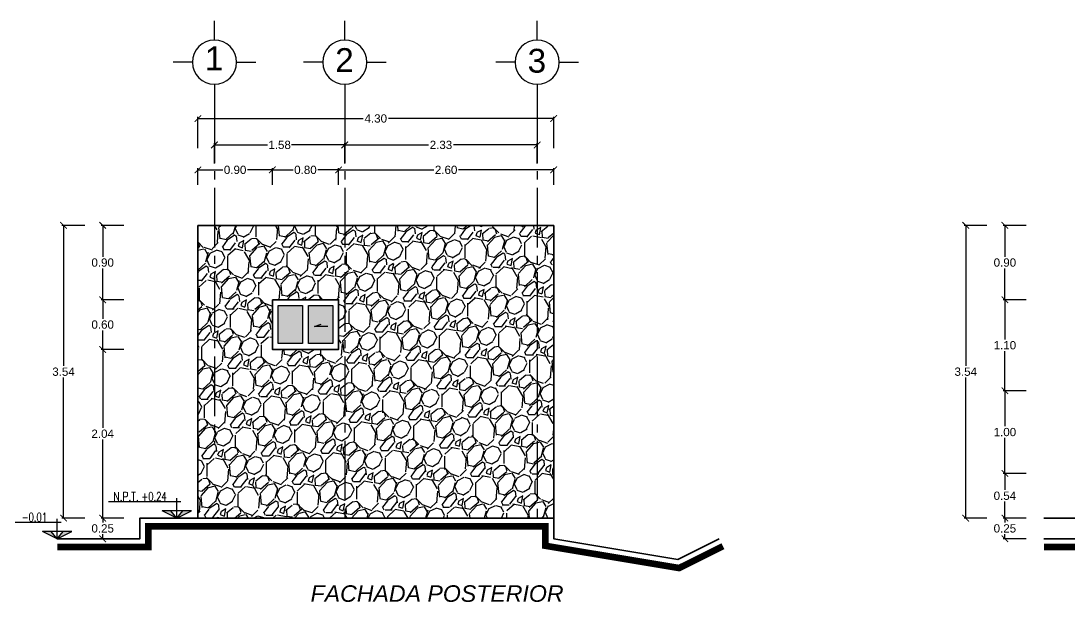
# Model space of a CAD drawing. Header units: millimetres. Extents: x 525387 to 527545, y 2235066 to 2235448.
# Drawn here: x 525721.91 to 525734.58, y 2235188.28 to 2235195.3 of the extents above; entities that cross this region are included whole.
import ezdxf
from ezdxf.enums import TextEntityAlignment as Align

# ---------------------------------------------------------------- set-up
doc = ezdxf.new("R2010")
doc.units = ezdxf.units.MM
doc.linetypes.add('ACAD_ISO04W100', pattern=[30, 24, -3, 0, -3])
for name, color, linetype in [('COTAS', 2, 'Continuous'), ('EJES', 1, 'Continuous'), ('pie de plano', 7, 'Continuous'), ('Texto', 7, 'Continuous'), ('ventanas', 3, 'Continuous')]:
    doc.layers.add(name, color=color, linetype=linetype)
doc.layers.add('muro', color=5, linetype='Continuous', lineweight=35)
doc.styles.add('ARIAL', font='ariali.ttf')
doc.styles.add('ROMANS', font='romans')
doc.styles.get("Standard").update_dxf_attribs({"font": 'arial.ttf'})
doc.styles.add('STYLE1', font='arial.ttf')
doc.dimstyles.new('ISO-25', dxfattribs={"dimtxt": 0.04, "dimasz": 0.02, "dimexe": 0.02, "dimexo": 0.02, "dimgap": 0.02, "dimtad": 0, "dimtih": 1, "dimtoh": 1, "dimzin": 1, "dimdsep": 46, "dimtxsty": 'Standard', "dimcen": 0.02, "dimazin": 0, "dimtfac": 1, "dimtmove": 0, "dimatfit": 3, "dimfxl": 1, "dimarcsym": 0})

# ---------------------------------------------------------------- blocks, each defined once
blk = doc.blocks.new('EJE')
at = {"layer": 'EJES', "color": 2}
for p, q in [((-0.7800000000006548, 0.4159999999999116), (-0.7800000000006548, 0.7800000000000296)), ((-1.195999999999913, 0), (-1.5600000000004, 0)), ((-0.3640000000004875, 0), (0, 0)), ((-0.7800000000006548, -0.4160000000000679), (-0.7800000000006548, -0.7800000000000296))]:
    blk.add_line(p, q, dxfattribs=at)
at = {"layer": 'EJES', "color": 4}
blk.add_circle((-0.7800000000006548, 0), 0.4160000000000001, dxfattribs=at)
blk = doc.blocks.new('_ArchTick')
at = {"color": 0, "linetype": 'ByBlock', "lineweight": 0, "const_width": 0.15}
blk.add_lwpolyline([(-0.5, -0.5), (0.5, 0.5)], dxfattribs=at)
blk = doc.blocks.new('*D191')
at = {"layer": 'COTAS', "color": 0, "linetype": 'Continuous', "lineweight": -2, "transparency": 16777216}
for p, q in [((525724.2490325238, 2235193.580629015), (525724.2490325238, 2235193.824482032)), ((525725.824032524, 2235193.580629015), (525725.824032524, 2235193.824482032)), ((525724.2490325238, 2235193.804482032), (525724.8912596726, 2235193.804482032)), ((525725.824032524, 2235193.804482032), (525725.1818053753, 2235193.804482032))]:
    blk.add_line(p, q, dxfattribs=at)
at = {"layer": 'Defpoints', "color": 0, "linetype": 'Continuous', "transparency": 16777216}
for p in [(525725.824032524, 2235193.804482032), (525724.2490325238, 2235193.560629015), (525725.824032524, 2235193.560629015)]:
    blk.add_point(p, dxfattribs=at)
at = {"layer": 'COTAS', "color": 0, "linetype": 'Continuous', "lineweight": -2, "transparency": 16777216, "xscale": 0.08, "yscale": 0.08, "zscale": 0.08, "rotation": 180}
blk.add_blockref('_ArchTick', (525724.2490325238, 2235193.804482032), dxfattribs=at)
at = {"layer": 'COTAS', "color": 0, "linetype": 'Continuous', "lineweight": -2, "transparency": 16777216, "xscale": 0.08, "yscale": 0.08, "zscale": 0.08}
blk.add_blockref('_ArchTick', (525725.824032524, 2235193.804482032), dxfattribs=at)
at = {"layer": 'COTAS', "color": 0, "linetype": 'Continuous', "lineweight": -3, "transparency": 16777216, "insert": (525725.0365325239, 2235193.804482032), "char_height": 0.1, "attachment_point": 5}
blk.add_mtext('1.58', dxfattribs=at)
blk = doc.blocks.new('*D192')
at = {"layer": 'COTAS', "color": 0, "linetype": 'Continuous', "lineweight": -2, "transparency": 16777216}
for p, q in [((525724.0490325241, 2235193.766835524), (525724.0490325241, 2235194.143831519)), ((525724.0490325241, 2235194.123831519), (525726.0473135608, 2235194.123831519)), ((525728.3490325239, 2235194.123831519), (525726.3507514872, 2235194.123831519)), ((525728.3490325239, 2235193.766835524), (525728.3490325239, 2235194.143831519))]:
    blk.add_line(p, q, dxfattribs=at)
at = {"layer": 'Defpoints', "color": 0, "linetype": 'Continuous', "transparency": 16777216}
for p in [(525724.0490325241, 2235194.123831519), (525724.0490325241, 2235193.746835524), (525728.3490325239, 2235193.746835524)]:
    blk.add_point(p, dxfattribs=at)
at = {"layer": 'COTAS', "color": 0, "linetype": 'Continuous', "lineweight": -2, "transparency": 16777216, "xscale": 0.08, "yscale": 0.08, "zscale": 0.08, "rotation": 180}
blk.add_blockref('_ArchTick', (525724.0490325241, 2235194.123831519), dxfattribs=at)
at = {"layer": 'COTAS', "color": 0, "linetype": 'Continuous', "lineweight": -2, "transparency": 16777216, "xscale": 0.08, "yscale": 0.08, "zscale": 0.08}
blk.add_blockref('_ArchTick', (525728.3490325239, 2235194.123831519), dxfattribs=at)
at = {"layer": 'COTAS', "color": 0, "linetype": 'Continuous', "lineweight": -3, "transparency": 16777216, "insert": (525726.199032524, 2235194.123831519), "char_height": 0.1, "attachment_point": 5}
blk.add_mtext('4.30', dxfattribs=at)
blk = doc.blocks.new('*D193')
at = {"layer": 'COTAS', "color": 0, "linetype": 'Continuous', "lineweight": -2, "transparency": 16777216}
for p, q in [((525724.0490325241, 2235193.322488397), (525724.0490325241, 2235193.522488395)), ((525724.0490325241, 2235193.502488395), (525724.349325839, 2235193.502488395)), ((525724.9490325236, 2235193.502488395), (525724.6487392087, 2235193.502488395)), ((525724.9490325236, 2235193.322488397), (525724.9490325236, 2235193.522488395))]:
    blk.add_line(p, q, dxfattribs=at)
at = {"layer": 'Defpoints', "color": 0, "linetype": 'Continuous', "transparency": 16777216}
for p in [(525724.9490325236, 2235193.502488395), (525724.0490325241, 2235193.302488397), (525724.9490325236, 2235193.302488397)]:
    blk.add_point(p, dxfattribs=at)
at = {"layer": 'COTAS', "color": 0, "linetype": 'Continuous', "lineweight": -2, "transparency": 16777216, "xscale": 0.08, "yscale": 0.08, "zscale": 0.08, "rotation": 180}
blk.add_blockref('_ArchTick', (525724.0490325241, 2235193.502488395), dxfattribs=at)
at = {"layer": 'COTAS', "color": 0, "linetype": 'Continuous', "lineweight": -2, "transparency": 16777216, "xscale": 0.08, "yscale": 0.08, "zscale": 0.08}
blk.add_blockref('_ArchTick', (525724.9490325236, 2235193.502488395), dxfattribs=at)
at = {"layer": 'COTAS', "color": 0, "linetype": 'Continuous', "lineweight": -3, "transparency": 16777216, "insert": (525724.4990325238, 2235193.502488395), "char_height": 0.1, "attachment_point": 5}
blk.add_mtext('0.90', dxfattribs=at)
blk = doc.blocks.new('*D194')
at = {"layer": 'COTAS', "color": 0, "linetype": 'Continuous', "lineweight": -2, "transparency": 16777216}
for p, q in [((525724.9490325236, 2235193.322488397), (525724.9490325236, 2235193.522488394)), ((525724.9490325236, 2235193.502488394), (525725.1993258379, 2235193.502488394)), ((525725.749032522, 2235193.502488394), (525725.4987392076, 2235193.502488394)), ((525725.749032522, 2235193.322488397), (525725.749032522, 2235193.522488394))]:
    blk.add_line(p, q, dxfattribs=at)
at = {"layer": 'Defpoints', "color": 0, "linetype": 'Continuous', "transparency": 16777216}
for p in [(525725.749032522, 2235193.502488394), (525724.9490325236, 2235193.302488397), (525725.749032522, 2235193.302488397)]:
    blk.add_point(p, dxfattribs=at)
at = {"layer": 'COTAS', "color": 0, "linetype": 'Continuous', "lineweight": -2, "transparency": 16777216, "xscale": 0.08, "yscale": 0.08, "zscale": 0.08, "rotation": 180}
blk.add_blockref('_ArchTick', (525724.9490325236, 2235193.502488394), dxfattribs=at)
at = {"layer": 'COTAS', "color": 0, "linetype": 'Continuous', "lineweight": -2, "transparency": 16777216, "xscale": 0.08, "yscale": 0.08, "zscale": 0.08}
blk.add_blockref('_ArchTick', (525725.749032522, 2235193.502488394), dxfattribs=at)
at = {"layer": 'COTAS', "color": 0, "linetype": 'Continuous', "lineweight": -3, "transparency": 16777216, "insert": (525725.3490325228, 2235193.502488394), "char_height": 0.1, "attachment_point": 5}
blk.add_mtext('0.80', dxfattribs=at)
blk = doc.blocks.new('*D195')
at = {"layer": 'COTAS', "color": 0, "linetype": 'Continuous', "lineweight": -2, "transparency": 16777216}
for p, q in [((525725.749032522, 2235193.322488397), (525725.749032522, 2235193.522488394)), ((525725.749032522, 2235193.502488394), (525726.8984731778, 2235193.502488394)), ((525728.3490325239, 2235193.502488394), (525727.1995918681, 2235193.502488394)), ((525728.3490325239, 2235193.322488397), (525728.3490325239, 2235193.522488394))]:
    blk.add_line(p, q, dxfattribs=at)
at = {"layer": 'Defpoints', "color": 0, "linetype": 'Continuous', "transparency": 16777216}
for p in [(525728.3490325239, 2235193.502488394), (525725.749032522, 2235193.302488397), (525728.3490325239, 2235193.302488397)]:
    blk.add_point(p, dxfattribs=at)
at = {"layer": 'COTAS', "color": 0, "linetype": 'Continuous', "lineweight": -2, "transparency": 16777216, "xscale": 0.08, "yscale": 0.08, "zscale": 0.08, "rotation": 180}
blk.add_blockref('_ArchTick', (525725.749032522, 2235193.502488394), dxfattribs=at)
at = {"layer": 'COTAS', "color": 0, "linetype": 'Continuous', "lineweight": -2, "transparency": 16777216, "xscale": 0.08, "yscale": 0.08, "zscale": 0.08}
blk.add_blockref('_ArchTick', (525728.3490325239, 2235193.502488394), dxfattribs=at)
at = {"layer": 'COTAS', "color": 0, "linetype": 'Continuous', "lineweight": -3, "transparency": 16777216, "insert": (525727.049032523, 2235193.502488394), "char_height": 0.1, "attachment_point": 5}
blk.add_mtext('2.60', dxfattribs=at)
blk = doc.blocks.new('*D196')
at = {"layer": 'COTAS', "color": 0, "linetype": 'Continuous', "lineweight": -2, "transparency": 16777216}
for p, q in [((525725.824032524, 2235193.580629015), (525725.824032524, 2235193.824482031)), ((525728.1490325247, 2235193.580629015), (525728.1490325247, 2235193.824482031)), ((525725.824032524, 2235193.804482031), (525726.8358026472, 2235193.804482031)), ((525728.1490325247, 2235193.804482031), (525727.1372624015, 2235193.804482031))]:
    blk.add_line(p, q, dxfattribs=at)
at = {"layer": 'Defpoints', "color": 0, "linetype": 'Continuous', "transparency": 16777216}
for p in [(525728.1490325247, 2235193.804482031), (525725.824032524, 2235193.560629015), (525728.1490325247, 2235193.560629015)]:
    blk.add_point(p, dxfattribs=at)
at = {"layer": 'COTAS', "color": 0, "linetype": 'Continuous', "lineweight": -2, "transparency": 16777216, "xscale": 0.08, "yscale": 0.08, "zscale": 0.08, "rotation": 180}
blk.add_blockref('_ArchTick', (525725.824032524, 2235193.804482031), dxfattribs=at)
at = {"layer": 'COTAS', "color": 0, "linetype": 'Continuous', "lineweight": -2, "transparency": 16777216, "xscale": 0.08, "yscale": 0.08, "zscale": 0.08}
blk.add_blockref('_ArchTick', (525728.1490325247, 2235193.804482031), dxfattribs=at)
at = {"layer": 'COTAS', "color": 0, "linetype": 'Continuous', "lineweight": -3, "transparency": 16777216, "insert": (525726.9865325243, 2235193.804482031), "char_height": 0.1, "attachment_point": 5}
blk.add_mtext('2.33', dxfattribs=at)
blk = doc.blocks.new('*D197')
at = {"layer": 'COTAS', "color": 0, "linetype": 'Continuous', "lineweight": -2, "transparency": 16777216}
for p, q in [((525723.1541699324, 2235191.33188471), (525722.878372491, 2235191.33188471)), ((525722.898372491, 2235191.33188471), (525722.898372491, 2235190.382942008)), ((525722.898372491, 2235189.29188471), (525722.898372491, 2235190.240827411)), ((525723.1541699324, 2235189.29188471), (525722.878372491, 2235189.29188471))]:
    blk.add_line(p, q, dxfattribs=at)
at = {"layer": 'Defpoints', "color": 0, "linetype": 'Continuous', "transparency": 16777216}
for p in [(525723.1741699324, 2235191.33188471), (525722.898372491, 2235189.29188471), (525723.1741699324, 2235189.29188471)]:
    blk.add_point(p, dxfattribs=at)
at = {"layer": 'COTAS', "color": 0, "linetype": 'Continuous', "lineweight": -2, "transparency": 16777216, "xscale": 0.08, "yscale": 0.08, "zscale": 0.08}
for p, rotation in [((525722.898372491, 2235191.33188471), 90), ((525722.898372491, 2235189.29188471), 270)]:
    blk.add_blockref('_ArchTick', p, dxfattribs=dict(at, rotation=rotation))
at = {"layer": 'COTAS', "color": 0, "linetype": 'Continuous', "lineweight": -3, "transparency": 16777216, "insert": (525722.8983724915, 2235190.311884709), "char_height": 0.1, "attachment_point": 5}
blk.add_mtext('2.04', dxfattribs=at)
blk = doc.blocks.new('*D198')
at = {"layer": 'COTAS', "color": 0, "linetype": 'Continuous', "lineweight": -2, "transparency": 16777216}
for p, q in [((525723.1541699322, 2235189.29188471), (525722.8783724908, 2235189.29188471)), ((525722.8983724908, 2235189.29188471), (525722.8983724908, 2235189.237942008)), ((525723.1541699322, 2235189.04188471), (525722.8783724908, 2235189.04188471)), ((525722.8983724908, 2235189.04188471), (525722.8983724908, 2235189.095827411))]:
    blk.add_line(p, q, dxfattribs=at)
at = {"layer": 'Defpoints', "color": 0, "linetype": 'Continuous', "transparency": 16777216}
for p in [(525723.1741699323, 2235189.29188471), (525722.8983724908, 2235189.04188471), (525723.1741699323, 2235189.04188471)]:
    blk.add_point(p, dxfattribs=at)
at = {"layer": 'COTAS', "color": 0, "linetype": 'Continuous', "lineweight": -2, "transparency": 16777216, "xscale": 0.08, "yscale": 0.08, "zscale": 0.08}
for p, rotation in [((525722.8983724908, 2235189.29188471), 90), ((525722.8983724908, 2235189.04188471), 270)]:
    blk.add_blockref('_ArchTick', p, dxfattribs=dict(at, rotation=rotation))
at = {"layer": 'COTAS', "color": 0, "linetype": 'Continuous', "lineweight": -3, "transparency": 16777216, "insert": (525722.8983724912, 2235189.166884709), "char_height": 0.1, "attachment_point": 5}
blk.add_mtext('0.25', dxfattribs=at)
blk = doc.blocks.new('*D199')
at = {"layer": 'COTAS', "color": 0, "linetype": 'Continuous', "lineweight": -2, "transparency": 16777216}
for p, q in [((525723.1541699324, 2235191.931884709), (525722.8783724917, 2235191.931884709)), ((525722.8983724917, 2235191.931884709), (525722.8983724917, 2235191.702942008)), ((525722.8983724917, 2235191.331884711), (525722.8983724917, 2235191.560827411)), ((525723.1541699324, 2235191.331884711), (525722.8783724917, 2235191.331884711))]:
    blk.add_line(p, q, dxfattribs=at)
at = {"layer": 'Defpoints', "color": 0, "linetype": 'Continuous', "transparency": 16777216}
for p in [(525723.1741699324, 2235191.931884709), (525722.8983724917, 2235191.331884711), (525723.1741699324, 2235191.331884711)]:
    blk.add_point(p, dxfattribs=at)
at = {"layer": 'COTAS', "color": 0, "linetype": 'Continuous', "lineweight": -2, "transparency": 16777216, "xscale": 0.08, "yscale": 0.08, "zscale": 0.08}
for p, rotation in [((525722.8983724917, 2235191.931884709), 90), ((525722.8983724917, 2235191.331884711), 270)]:
    blk.add_blockref('_ArchTick', p, dxfattribs=dict(at, rotation=rotation))
at = {"layer": 'COTAS', "color": 0, "linetype": 'Continuous', "lineweight": -3, "transparency": 16777216, "insert": (525722.8983724922, 2235191.631884709), "char_height": 0.1, "attachment_point": 5}
blk.add_mtext('0.60', dxfattribs=at)
blk = doc.blocks.new('*D200')
at = {"layer": 'COTAS', "color": 0, "linetype": 'Continuous', "lineweight": -2, "transparency": 16777216}
for p, q in [((525723.1541699324, 2235192.831884709), (525722.8783724915, 2235192.831884709)), ((525722.8983724915, 2235192.831884709), (525722.8983724915, 2235192.452942008)), ((525722.8983724915, 2235191.93188471), (525722.8983724915, 2235192.310827411)), ((525723.1541699324, 2235191.93188471), (525722.8783724915, 2235191.93188471))]:
    blk.add_line(p, q, dxfattribs=at)
at = {"layer": 'Defpoints', "color": 0, "linetype": 'Continuous', "transparency": 16777216}
for p in [(525723.1741699324, 2235192.831884709), (525722.8983724915, 2235191.93188471), (525723.1741699324, 2235191.93188471)]:
    blk.add_point(p, dxfattribs=at)
at = {"layer": 'COTAS', "color": 0, "linetype": 'Continuous', "lineweight": -2, "transparency": 16777216, "xscale": 0.08, "yscale": 0.08, "zscale": 0.08}
for p, rotation in [((525722.8983724915, 2235192.831884709), 90), ((525722.8983724915, 2235191.93188471), 270)]:
    blk.add_blockref('_ArchTick', p, dxfattribs=dict(at, rotation=rotation))
at = {"layer": 'COTAS', "color": 0, "linetype": 'Continuous', "lineweight": -3, "transparency": 16777216, "insert": (525722.8983724919, 2235192.381884709), "char_height": 0.1, "attachment_point": 5}
blk.add_mtext('0.90', dxfattribs=at)
blk = doc.blocks.new('*D201')
at = {"layer": 'COTAS', "color": 0, "linetype": 'Continuous', "lineweight": -2, "transparency": 16777216}
for p, q in [((525722.6809186476, 2235192.831884709), (525722.4051212074, 2235192.831884709)), ((525722.4251212074, 2235192.831884709), (525722.4251212074, 2235191.132976114)), ((525722.4251212074, 2235189.29188471), (525722.4251212074, 2235190.990793304)), ((525722.6809186476, 2235189.29188471), (525722.4051212074, 2235189.29188471))]:
    blk.add_line(p, q, dxfattribs=at)
at = {"layer": 'Defpoints', "color": 0, "linetype": 'Continuous', "transparency": 16777216}
for p in [(525722.7009186476, 2235192.831884709), (525722.4251212074, 2235189.29188471), (525722.7009186476, 2235189.29188471)]:
    blk.add_point(p, dxfattribs=at)
at = {"layer": 'COTAS', "color": 0, "linetype": 'Continuous', "lineweight": -2, "transparency": 16777216, "xscale": 0.08, "yscale": 0.08, "zscale": 0.08}
for p, rotation in [((525722.4251212074, 2235192.831884709), 90), ((525722.4251212074, 2235189.29188471), 270)]:
    blk.add_blockref('_ArchTick', p, dxfattribs=dict(at, rotation=rotation))
at = {"layer": 'COTAS', "color": 0, "linetype": 'Continuous', "lineweight": -3, "transparency": 16777216, "insert": (525722.4251212078, 2235191.061884709), "char_height": 0.1, "attachment_point": 5}
blk.add_mtext('3.54', dxfattribs=at)
blk = doc.blocks.new('*D208')
at = {"layer": 'COTAS', "color": 0, "linetype": 'Continuous', "lineweight": -2, "transparency": 16777216}
for p, q in [((525734.0574866184, 2235190.83188471), (525733.7816891768, 2235190.83188471)), ((525733.8016891768, 2235190.83188471), (525733.8016891768, 2235190.402942008)), ((525733.8016891768, 2235189.83188471), (525733.8016891768, 2235190.260827411)), ((525734.0574866184, 2235189.83188471), (525733.7816891768, 2235189.83188471))]:
    blk.add_line(p, q, dxfattribs=at)
at = {"layer": 'Defpoints', "color": 0, "linetype": 'Continuous', "transparency": 16777216}
for p in [(525734.0774866184, 2235190.83188471), (525733.8016891768, 2235189.83188471), (525734.0774866184, 2235189.83188471)]:
    blk.add_point(p, dxfattribs=at)
at = {"layer": 'COTAS', "color": 0, "linetype": 'Continuous', "lineweight": -2, "transparency": 16777216, "xscale": 0.08, "yscale": 0.08, "zscale": 0.08}
for p, rotation in [((525733.8016891768, 2235190.83188471), 90), ((525733.8016891768, 2235189.83188471), 270)]:
    blk.add_blockref('_ArchTick', p, dxfattribs=dict(at, rotation=rotation))
at = {"layer": 'COTAS', "color": 0, "linetype": 'Continuous', "lineweight": -3, "transparency": 16777216, "insert": (525733.8016891773, 2235190.331884709), "char_height": 0.1, "attachment_point": 5}
blk.add_mtext('1.00', dxfattribs=at)
blk = doc.blocks.new('*D209')
at = {"layer": 'COTAS', "color": 0, "linetype": 'Continuous', "lineweight": -2, "transparency": 16777216}
for p, q in [((525734.0574866183, 2235189.29188471), (525733.7816891768, 2235189.29188471)), ((525733.8016891768, 2235189.29188471), (525733.8016891768, 2235189.237942008)), ((525734.0574866183, 2235189.04188471), (525733.7816891768, 2235189.04188471)), ((525733.8016891768, 2235189.04188471), (525733.8016891768, 2235189.095827411))]:
    blk.add_line(p, q, dxfattribs=at)
at = {"layer": 'Defpoints', "color": 0, "linetype": 'Continuous', "transparency": 16777216}
for p in [(525734.0774866183, 2235189.29188471), (525733.8016891768, 2235189.04188471), (525734.0774866183, 2235189.04188471)]:
    blk.add_point(p, dxfattribs=at)
at = {"layer": 'COTAS', "color": 0, "linetype": 'Continuous', "lineweight": -2, "transparency": 16777216, "xscale": 0.08, "yscale": 0.08, "zscale": 0.08}
for p, rotation in [((525733.8016891768, 2235189.29188471), 90), ((525733.8016891768, 2235189.04188471), 270)]:
    blk.add_blockref('_ArchTick', p, dxfattribs=dict(at, rotation=rotation))
at = {"layer": 'COTAS', "color": 0, "linetype": 'Continuous', "lineweight": -3, "transparency": 16777216, "insert": (525733.8016891773, 2235189.166884709), "char_height": 0.1, "attachment_point": 5}
blk.add_mtext('0.25', dxfattribs=at)
blk = doc.blocks.new('*D210')
at = {"layer": 'COTAS', "color": 0, "linetype": 'Continuous', "lineweight": -2, "transparency": 16777216}
for p, q in [((525734.0574866184, 2235191.931884709), (525733.7816891775, 2235191.931884709)), ((525733.8016891775, 2235191.931884709), (525733.8016891775, 2235191.452942008)), ((525733.8016891775, 2235190.831884711), (525733.8016891775, 2235191.310827411)), ((525734.0574866184, 2235190.831884711), (525733.7816891775, 2235190.831884711))]:
    blk.add_line(p, q, dxfattribs=at)
at = {"layer": 'Defpoints', "color": 0, "linetype": 'Continuous', "transparency": 16777216}
for p in [(525734.0774866184, 2235191.931884709), (525733.8016891775, 2235190.831884711), (525734.0774866184, 2235190.831884711)]:
    blk.add_point(p, dxfattribs=at)
at = {"layer": 'COTAS', "color": 0, "linetype": 'Continuous', "lineweight": -2, "transparency": 16777216, "xscale": 0.08, "yscale": 0.08, "zscale": 0.08}
for p, rotation in [((525733.8016891775, 2235191.931884709), 90), ((525733.8016891775, 2235190.831884711), 270)]:
    blk.add_blockref('_ArchTick', p, dxfattribs=dict(at, rotation=rotation))
at = {"layer": 'COTAS', "color": 0, "linetype": 'Continuous', "lineweight": -3, "transparency": 16777216, "insert": (525733.801689178, 2235191.381884709), "char_height": 0.1, "attachment_point": 5}
blk.add_mtext('1.10', dxfattribs=at)
blk = doc.blocks.new('*D211')
at = {"layer": 'COTAS', "color": 0, "linetype": 'Continuous', "lineweight": -2, "transparency": 16777216}
for p, q in [((525734.0574866184, 2235192.831884709), (525733.7816891775, 2235192.831884709)), ((525733.8016891775, 2235192.831884709), (525733.8016891775, 2235192.452942008)), ((525733.8016891775, 2235191.93188471), (525733.8016891775, 2235192.310827411)), ((525734.0574866184, 2235191.93188471), (525733.7816891775, 2235191.93188471))]:
    blk.add_line(p, q, dxfattribs=at)
at = {"layer": 'Defpoints', "color": 0, "linetype": 'Continuous', "transparency": 16777216}
for p in [(525734.0774866184, 2235192.831884709), (525733.8016891775, 2235191.93188471), (525734.0774866184, 2235191.93188471)]:
    blk.add_point(p, dxfattribs=at)
at = {"layer": 'COTAS', "color": 0, "linetype": 'Continuous', "lineweight": -2, "transparency": 16777216, "xscale": 0.08, "yscale": 0.08, "zscale": 0.08}
for p, rotation in [((525733.8016891775, 2235192.831884709), 90), ((525733.8016891775, 2235191.93188471), 270)]:
    blk.add_blockref('_ArchTick', p, dxfattribs=dict(at, rotation=rotation))
at = {"layer": 'COTAS', "color": 0, "linetype": 'Continuous', "lineweight": -3, "transparency": 16777216, "insert": (525733.801689178, 2235192.381884709), "char_height": 0.1, "attachment_point": 5}
blk.add_mtext('0.90', dxfattribs=at)
blk = doc.blocks.new('*D212')
at = {"layer": 'COTAS', "color": 0, "linetype": 'Continuous', "lineweight": -2, "transparency": 16777216}
for p, q in [((525733.5842353336, 2235192.83188471), (525733.3084378934, 2235192.83188471)), ((525733.3284378934, 2235192.83188471), (525733.3284378934, 2235191.132976115)), ((525733.3284378934, 2235189.29188471), (525733.3284378934, 2235190.990793305)), ((525733.5842353336, 2235189.29188471), (525733.3084378934, 2235189.29188471))]:
    blk.add_line(p, q, dxfattribs=at)
at = {"layer": 'Defpoints', "color": 0, "linetype": 'Continuous', "transparency": 16777216}
for p in [(525733.6042353336, 2235192.83188471), (525733.3284378934, 2235189.29188471), (525733.6042353336, 2235189.29188471)]:
    blk.add_point(p, dxfattribs=at)
at = {"layer": 'COTAS', "color": 0, "linetype": 'Continuous', "lineweight": -2, "transparency": 16777216, "xscale": 0.08, "yscale": 0.08, "zscale": 0.08}
for p, rotation in [((525733.3284378934, 2235192.83188471), 90), ((525733.3284378934, 2235189.29188471), 270)]:
    blk.add_blockref('_ArchTick', p, dxfattribs=dict(at, rotation=rotation))
at = {"layer": 'COTAS', "color": 0, "linetype": 'Continuous', "lineweight": -3, "transparency": 16777216, "insert": (525733.3284378939, 2235191.061884709), "char_height": 0.1, "attachment_point": 5}
blk.add_mtext('3.54', dxfattribs=at)
blk = doc.blocks.new('*D254')
at = {"layer": 'COTAS', "color": 0, "linetype": 'Continuous', "lineweight": -2, "transparency": 16777216}
for p, q in [((525734.0574866183, 2235189.83188471), (525733.7816891775, 2235189.83188471)), ((525733.8016891775, 2235189.83188471), (525733.8016891775, 2235189.632942009)), ((525733.8016891775, 2235189.29188471), (525733.8016891775, 2235189.490827411)), ((525734.0574866183, 2235189.29188471), (525733.7816891775, 2235189.29188471))]:
    blk.add_line(p, q, dxfattribs=at)
at = {"layer": 'Defpoints', "color": 0, "linetype": 'Continuous', "transparency": 16777216}
for p in [(525734.0774866183, 2235189.83188471), (525733.8016891775, 2235189.29188471), (525734.0774866183, 2235189.29188471)]:
    blk.add_point(p, dxfattribs=at)
at = {"layer": 'COTAS', "color": 0, "linetype": 'Continuous', "lineweight": -2, "transparency": 16777216, "xscale": 0.08, "yscale": 0.08, "zscale": 0.08}
for p, rotation in [((525733.8016891775, 2235189.83188471), 90), ((525733.8016891775, 2235189.29188471), 270)]:
    blk.add_blockref('_ArchTick', p, dxfattribs=dict(at, rotation=rotation))
at = {"layer": 'COTAS', "color": 0, "linetype": 'Continuous', "lineweight": -3, "transparency": 16777216, "insert": (525733.801689178, 2235189.56188471), "char_height": 0.1, "attachment_point": 5}
blk.add_mtext('0.54', dxfattribs=at)

msp = doc.modelspace()

# ---------------------------------------------------------------- hatches: boundary and pattern name
at = {"layer": 'muro', "linetype": 'Continuous', "lineweight": -3}
h = msp.add_hatch(dxfattribs=at)
h.set_pattern_fill('GRAVEL', color=41, scale=0.02, angle=47.51999999999998)
h.set_pattern_definition([(275.5327875, (-63.09181854660864, 1.152821864367659), (0.6273574399329953, -6.084874907716776), [0.06834428800000002, -6.766096727913001]), (232.489741, (-63.08522909623413, 1.084795857989495), (3.742172111715657, 4.838949047705952), [0.117280944, -11.6108097787048]), (180.0304470999999, (-63.15664184826263, 0.9917634440268568), (7.551913965062459, -0.02719309270098558), [0.08269630400000003, -8.18694455882]), (314.793689, (-63.19677461830308, 0.7598800785844853), (-7.150064205075684, 7.236037994876192), [0.106800904, -10.5732874851476]), (340.35365418, (-63.12152740960856, 0.6840890079779547), (-6.21122529612089, 2.243545479999107), [0.10472674, -10.3679615490688]), (44.79368899999994, (-63.02289711819911, 0.6488784184275497), (-7.236037994876193, -7.150064205075684), [0.106800904, -10.5732874851476]), (85.21424046999998, (-62.94710604759258, 0.7241256271220649), (-0.713331228173657, -8.301227292328909), [0.1412387319999999, -13.9826230628494]), (119.77532837, (-62.93532248577203, 0.864871834427346), (-5.84096313304669, 10.17011610938574), [0.133343904, -13.201051320381]), (168.94956562, (-63.00154112635448, 0.9806116341481523), (-7.615089159364971, 1.462644555222756), [0.1071626, -10.6091091397424]), (222.7563583, (-63.10671692312351, 1.001151833124764), (4.148416395991575, 3.778154232620082), [0.122342656, -5.994787389999999]), (269.9174378, (-63.19654663236199, 0.9180956151869651), (0.004394501780385696, -8.26963969519556), [0.158215584, -15.6633545024354]), (186.3340748299999, (-62.85338967580667, 1.127359484901003), (-4.649423447424813, -0.5641822458481003), [0.054000908, -5.346113164868801]), (218.9892344, (-62.90706116758197, 1.121401786468351), (5.209211191337308, 4.184398494891988), [0.102736396, -10.170927799408]), (272.52, (-62.98691468079561, 1.056762525740525), (0.3746566636179876, -0.343069066525513), [0.07184186799999996, -0.6465786216855997]), (250.71859051, (-63.05588831508654, 1.071704847270326), (0.9660320055696191, 2.559421451071473), [0.03868826400000001, -3.8301244737788]), (339.3214094900001, (-63.06866344983479, 1.035186808821305), (-1.467039057424998, 0.6545505358561683), [0.05471312400000002, -2.680950598]), (78.48375653, (-63.01747502081197, 1.015866168713475), (0.2798938724068459, 1.810108123894643), [0.088863932, -2.873259630582]), (209.08505118, (-62.99973376055877, 1.102940884243461), (1.060794796647549, 0.4062442607659413), [0.06425742800000002, -1.5421796233656]), (63.90954033399998, (-63.26764350841957, 0.8178859439228923), (2.306720674400933, 4.775773835756019), [0.09001760000000003, -8.911765334507802]), (117.86617594, (-63.22805460029113, 0.8987310300642182), (2.748947033521418, -5.272386386344656), [0.075519788, -7.476443135640001]), (340.71859051, (-63.07466509328236, 1.171554697548557), (-2.559421451073359, 0.9660320055702818), [0.07737602000000002, -3.7914367177788]), (31.13045967000001, (-63.00162901638431, 1.146004428052067), (-4.554660655918425, -2.717359436921628), [0.09001760000000003, -8.911765334508]), (26.96395478000001, (-63.03535637697644, 0.6051831226770942), (-2.46465865986332, -1.187145185038752), [0.08680703999999995, -4.253546862621199]), (342.2951406, (-62.95798592651528, 0.6445440448644377), (-5.836568633452923, 1.90047641053246), [0.072734424, -7.200718676144002]), (114.32140949, (-62.69657773899915, 0.8322321976592557), (-1.187145185193641, 2.464658659788772), [0.07737602000000002, -3.7914367177788]), (64.87402463999999, (-62.72844552791413, 0.9027412667899001), (-2.961271209956159, -6.242812893326421), [0.08515654800000004, -8.430475196040002]), (116.96395478, (-62.86468158159663, 0.648650432486459), (1.187145185021635, -2.464658659871579), [0.04340352, -4.296950382621201]), (148.829932474, (-62.71716188299068, 0.8097527978421786), (-1.841695720997398, 0.997619602483961), [0.02590292, -2.564398992905201]), (213.483756532, (-62.73932540683683, 0.8231596845322731), (1.403863863194308, 0.7809009243283227), [0.10472674, -1.9898109178138]), (233.52900596, (-62.82667205332282, 0.7653818051349567), (3.056034001422586, 4.089635702864697), [0.09705340000000001, -9.608272972667402]), (351.21006753, (-62.98375592108636, 0.9849899527261814), (-1.092382393783055, 0.3114814693571332), [0.073264776, -1.758355271936]), (40.67722659000002, (-62.91135159613017, 0.9737941978325598), (6.581487457871514, 5.683025148798748), [0.127911352, -12.6632018130062]), (108.4653959, (-62.81434462959025, 1.057166291741283), (1.250320379162404, -3.900110120169852), [0.05230164800000001, -5.177878463622001]), (137.52, (-62.83091027598959, 1.106775340909474), (-0.717725730143433, -0.03158759709247172), [0.03048000000000001, -0.4775200000000001]), (167.77643716, (-62.84477313456188, 0.768180743858362), (3.99487291136442, -0.9028568114857463), [0.07057339200000001, -6.986788154640001]), (95.53278749999993, (-62.91374676885281, 0.783123065388163), (-0.627357439911695, 6.08487490771884), [0.136688576, -6.697752439912999]), (47.51999999999998, (-62.92692566960181, 0.9191750781444905), (-0.03158759709247172, 0.717725730143433), [0.13208, -0.3759200000000001]), (12.82484650000002, (-62.83772771230519, 1.016585810685158), (6.053287309852534, 1.345083173776907), [0.08032191199999995, -7.951863344827999]), (301.5746041, (-62.75940963393126, 1.034414960968199), (1.155557587976896, -1.746932929699745), [0.073965816, -3.624330007754401]), (255.16597536, (-62.72068046368577, 0.9713990251099133), (-2.771745628541102, -10.5491672738024), [0.12042902, -11.9224928845876]), (222.94607874, (-62.75151273465814, 0.8549835284323405), (-4.834554528448964, -4.527467560507797), [0.127405892, -12.613169291248])])
h.paths.add_polyline_path([(525728.3490325239, 2235192.831884709), (525724.0490325241, 2235192.831884709), (525724.0490325241, 2235189.291884709), (525728.3490325239, 2235189.291884709)])
h.paths.add_polyline_path([(525725.749032522, 2235191.331884709), (525724.9490325236, 2235191.331884709), (525724.9490325236, 2235191.931884709), (525725.749032522, 2235191.931884709)], flags=16)
h.paths.add_polyline_path([(525725.679032522, 2235191.401884709), (525725.3840325228, 2235191.401884709), (525725.3840325228, 2235191.861884709), (525725.679032522, 2235191.861884709)], flags=0)
h.paths.add_polyline_path([(525725.3140325227, 2235191.401884709), (525725.0190325235, 2235191.401884709), (525725.0190325235, 2235191.861884709), (525725.3140325227, 2235191.861884709)], flags=0)
at = {"layer": 'ventanas', "lineweight": -3}
h = msp.add_hatch(color=141, dxfattribs=at)
h.dxf.hatch_style = 1
h.set_gradient(color1=(39, 118, 187), name='HEMISPHERICAL')
h.paths.add_polyline_path([(525725.0190325235, 2235191.401884709), (525725.3140325227, 2235191.401884709), (525725.3140325227, 2235191.861884709), (525725.0190325235, 2235191.861884709)])
h.paths.add_polyline_path([(525725.3840325228, 2235191.401884709), (525725.679032522, 2235191.401884709), (525725.679032522, 2235191.861884709), (525725.3840325228, 2235191.861884709)])

# ---------------------------------------------------------------- linework, layer by layer
at = {"layer": 'EJES', "linetype": 'ACAD_ISO04W100', "ltscale": 0.03}
for p, q in [((525724.2490325238, 2235194.305257861), (525724.2490325238, 2235190.195252234)), ((525725.824032524, 2235194.305257861), (525725.824032524, 2235189.291884709)), ((525728.1490325237, 2235194.305257861), (525728.1490325237, 2235189.291884709))]:
    msp.add_line(p, q, dxfattribs=at)
at = {"layer": 'muro'}
for p, q in [((525724.0490325241, 2235192.831884709), (525724.0490325241, 2235189.291884709)), ((525724.0490325241, 2235192.831884709), (525728.3490325239, 2235192.831884709)), ((525728.3490325239, 2235192.831884709), (525728.3490325239, 2235189.291884709)), ((525741.9902905286, 2235189.291884709), (525734.2743613115, 2235189.291884709)), ((525741.9902905286, 2235189.041884709), (525734.2743613115, 2235189.041884709))]:
    msp.add_line(p, q, dxfattribs=at)
at = {"layer": 'muro', "linetype": 'Continuous', "lineweight": -3}
for p, q in [((525725.4585595356, 2235191.606900036), (525725.5390813354, 2235191.635184787)), ((525725.6184780241, 2235191.606900036), (525725.4585595356, 2235191.606900036))]:
    msp.add_line(p, q, dxfattribs=at)
at = {"layer": 'muro', "color": 3}
msp.add_lwpolyline([(525724.9490325236, 2235191.931884709), (525725.749032522, 2235191.931884709), (525725.749032522, 2235191.331884709), (525724.9490325236, 2235191.331884709)], close=True, dxfattribs=at)
at = {"layer": 'muro'}
msp.add_lwpolyline([(525722.3490325242, 2235189.041884709), (525723.3490325242, 2235189.041884709), (525723.3490325242, 2235189.291884709), (525728.3490325239, 2235189.291884709), (525728.3490325239, 2235189.041884709), (525729.8490325239, 2235188.791884709), (525730.3490325239, 2235189.041884709)], dxfattribs=at)
at = {"layer": 'muro', "const_width": 0.08}
for points in [[(525722.3490325242, 2235188.941884709), (525723.4490325241, 2235188.941884709), (525723.4490325241, 2235189.191884709), (525728.249032524, 2235189.191884709), (525728.249032524, 2235188.957172), (525729.8646685589, 2235188.687899327), (525730.3937538834, 2235188.952441989)], [(525741.9902905286, 2235188.941884709), (525734.2743613115, 2235188.941884709)]]:
    msp.add_lwpolyline(points, dxfattribs=at)
at = {"layer": 'Texto'}
for p, q in [((525723.7953981399, 2235189.291884709), (525723.7953981399, 2235189.534787477)), ((525723.8428252698, 2235189.487360347), (525722.9700331844, 2235189.487360347)), ((525723.973548928, 2235189.379674657), (525723.6172473521, 2235189.379674657)), ((525723.7953981399, 2235189.291884709), (525723.6172473521, 2235189.379674657)), ((525723.7953981399, 2235189.291884709), (525723.7227426344, 2235189.379674657)), ((525723.7953981399, 2235189.291884709), (525723.973548928, 2235189.379674657)), ((525723.7953981399, 2235189.291884709), (525723.8680536458, 2235189.379674657)), ((525722.3490325242, 2235189.041884709), (525722.3490325242, 2235189.284787477)), ((525722.3964596541, 2235189.237360347), (525721.5236675687, 2235189.237360347)), ((525722.5271833123, 2235189.129674657), (525722.1708817364, 2235189.129674657)), ((525722.3490325242, 2235189.041884709), (525722.1708817364, 2235189.129674657)), ((525722.3490325242, 2235189.041884709), (525722.2763770187, 2235189.129674657)), ((525722.3490325242, 2235189.041884709), (525722.5271833123, 2235189.129674657)), ((525722.3490325242, 2235189.041884709), (525722.4216880301, 2235189.129674657))]:
    msp.add_line(p, q, dxfattribs=at)
for points in [[(525723.7227426344, 2235189.379674657), (525723.6172473521, 2235189.379674657), (525723.7953981399, 2235189.291884709)], [(525723.973548928, 2235189.379674657), (525723.8680536458, 2235189.379674657), (525723.7953981399, 2235189.291884709)], [(525722.2763770187, 2235189.129674657), (525722.1708817364, 2235189.129674657), (525722.3490325242, 2235189.041884709)], [(525722.5271833123, 2235189.129674657), (525722.4216880301, 2235189.129674657), (525722.3490325242, 2235189.041884709)]]:
    msp.add_solid(points, dxfattribs=at)
at = {"layer": 'ventanas', "color": 2}
for points in [[(525725.0190325235, 2235191.861884709), (525725.3140325227, 2235191.861884709), (525725.3140325227, 2235191.401884709), (525725.0190325235, 2235191.401884709)], [(525725.3840325228, 2235191.861884709), (525725.679032522, 2235191.861884709), (525725.679032522, 2235191.401884709), (525725.3840325228, 2235191.401884709)]]:
    msp.add_lwpolyline(points, close=True, dxfattribs=at)

# ---------------------------------------------------------------- block references
at = {"layer": 'EJES', "lineweight": -3, "xscale": -0.6400000000000001, "yscale": 0.6400000000000001, "zscale": 0.6400000000000001, "rotation": 90}
for p in [(525724.2490325238, 2235194.305257861), (525725.824032524, 2235194.305257861), (525728.1490325237, 2235194.305257861)]:
    msp.add_blockref('EJE', p, dxfattribs=at)

# ---------------------------------------------------------------- texts
at = {"layer": 'EJES', "color": 7, "lineweight": -3, "style": 'STYLE1'}
for s, p in [('1', (525724.1337046729, 2235194.707163758)), ('2', (525725.7087046731, 2235194.6865362)), ('3', (525728.0337046728, 2235194.67848163))]:
    msp.add_text(s, height=0.288, dxfattribs=at).set_placement(p)
at = {"layer": 'pie de plano', "style": 'ARIAL'}
msp.add_text('FACHADA POSTERIOR', height=0.2, dxfattribs=at).set_placement((525725.4106125095, 2235188.27969413))
at = {"layer": 'Texto', "style": 'ROMANS', "width": 0.6585600002753464}
msp.add_text('N.P.T. ', height=0.105, dxfattribs=at).set_placement((525723.0278792646, 2235189.500666341), (525723.3900872647, 2235189.500666341), align=Align.FIT)
at = {"layer": 'Texto', "style": 'ROMANS', "flags": 8}
for tag, width, p, p2 in [('+0.24', 0.6515540420374976, (525723.3664162759, 2235189.500417522), (525723.6726466756, 2235189.500417522)), ('-0.01', 0.7039779304772958, (525721.9200506601, 2235189.250417522), (525722.2262810599, 2235189.250417522))]:
    msp.add_attdef(tag, text='%%p0.00', height=0.105, dxfattribs=dict(at, width=width)).set_placement(p, p2, align=Align.FIT)

# ---------------------------------------------------------------- dimensions: what is measured, and where the dimension line sits
at = {"layer": 'COTAS', "linetype": 'Continuous', "lineweight": -3}
for base, p1, p2, picture, middle in [((525724.0490325241, 2235194.123831519), (525728.3490325239, 2235193.746835524), (525724.0490325241, 2235193.746835524), '*D192', (525726.199032524, 2235194.123831519)), ((525725.824032524, 2235193.804482032), (525724.2490325238, 2235193.560629015), (525725.824032524, 2235193.560629015), '*D191', (525725.0365325239, 2235193.804482032)), ((525728.1490325247, 2235193.804482031), (525725.824032524, 2235193.560629015), (525728.1490325247, 2235193.560629015), '*D196', (525726.9865325243, 2235193.804482031)), ((525724.9490325236, 2235193.502488395), (525724.0490325241, 2235193.302488397), (525724.9490325236, 2235193.302488397), '*D193', (525724.4990325238, 2235193.502488395)), ((525725.749032522, 2235193.502488394), (525724.9490325236, 2235193.302488397), (525725.749032522, 2235193.302488397), '*D194', (525725.3490325228, 2235193.502488394)), ((525728.3490325239, 2235193.502488394), (525725.749032522, 2235193.302488397), (525728.3490325239, 2235193.302488397), '*D195', (525727.049032523, 2235193.502488394))]:
    dim = msp.add_linear_dim(base=base, p1=p1, p2=p2, angle=180, dimstyle='ISO-25', override={"dimtxt": 0.1, "dimasz": 0.08, "dimblk1": 'ArchTick', "dimblk2": 'ArchTick', "dimsah": 1}, dxfattribs=at)
    dim.commit()
    dim.dimension.update_dxf_attribs({"geometry": picture, "text_midpoint": middle})
for p1, p2, distance, picture, middle in [((525722.7009186473, 2235192.831884708), (525722.7009186473, 2235189.291884709), -0.27579743997193873, '*D201', (525722.4251212078, 2235191.061884709)), ((525723.1741699321, 2235192.831884708), (525723.1741699321, 2235191.931884709), -0.27579744067043066, '*D200', (525722.8983724919, 2235192.381884709)), ((525733.6042353334, 2235192.831884709), (525733.6042353334, 2235189.291884709), -0.27579743997193873, '*D212', (525733.3284378939, 2235191.061884709)), ((525734.0774866182, 2235192.831884708), (525734.0774866182, 2235191.931884709), -0.27579744067043066, '*D211', (525733.801689178, 2235192.381884709)), ((525723.1741699321, 2235191.931884708), (525723.1741699321, 2235191.33188471), -0.2757974404376, '*D199', (525722.8983724922, 2235191.631884709)), ((525734.0774866182, 2235191.931884708), (525734.0774866182, 2235190.83188471), -0.27579744067043066, '*D210', (525733.801689178, 2235191.381884709)), ((525723.1741699321, 2235191.331884709), (525723.1741699321, 2235189.291884709), -0.27579744113609195, '*D197', (525722.8983724915, 2235190.311884709)), ((525734.0774866182, 2235190.831884709), (525734.0774866182, 2235189.831884709), -0.2757974413689226, '*D208', (525733.8016891773, 2235190.331884709)), ((525734.0774866181, 2235189.831884709), (525734.0774866181, 2235189.291884709), -0.27579744055401534, '*D254', (525733.801689178, 2235189.56188471)), ((525723.174169932, 2235189.291884709), (525723.174169932, 2235189.041884709), -0.27579744125250727, '*D198', (525722.8983724912, 2235189.166884709)), ((525734.0774866181, 2235189.291884709), (525734.0774866181, 2235189.041884709), -0.27579744125250727, '*D209', (525733.8016891773, 2235189.166884709))]:
    dim = msp.add_aligned_dim(p1=p1, p2=p2, distance=distance, dimstyle='ISO-25', override={"dimtxt": 0.1, "dimasz": 0.08, "dimblk1": 'ArchTick', "dimblk2": 'ArchTick', "dimsah": 1}, dxfattribs=at)
    dim.commit()
    dim.dimension.update_dxf_attribs({"geometry": picture, "text_midpoint": middle})

doc.saveas('drawing.dxf')
